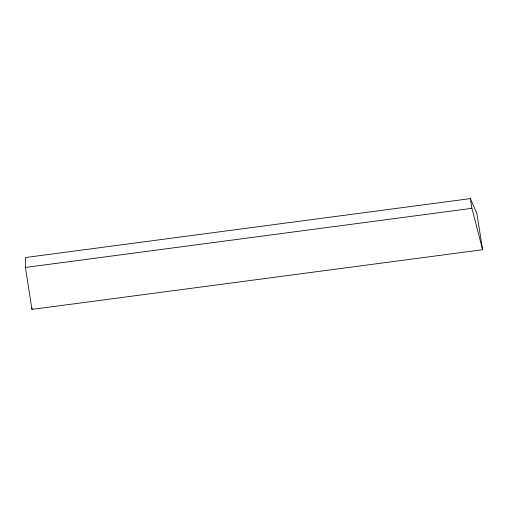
<?xml version="1.0" encoding="UTF-8"?>
<svg xmlns="http://www.w3.org/2000/svg" width="508" height="508" viewBox="0 0 508 508"><rect width="100%" height="100%" fill="white"/><g stroke="black" fill="none" stroke-linecap="round" stroke-linejoin="round"><path stroke-width="0.76" d="M470.383 198.603L25.4 257.537L25.406 267.456L31.979 309.397L482.6 249.72L476.929 213.741L470.383 198.603L471.913 208.324L482.6 249.72M25.406 267.456L471.913 208.324M31.979 307.835L31.979 309.397"/></g></svg>
